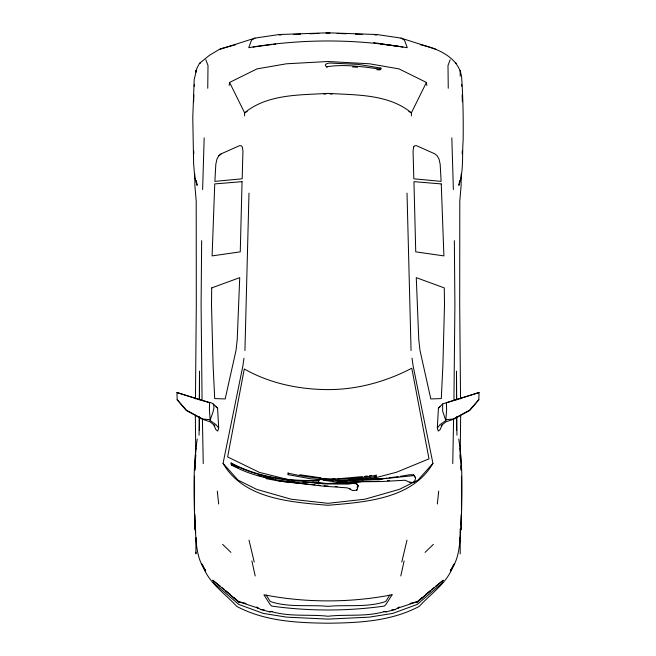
<?xml version="1.0" encoding="UTF-8"?>
<svg xmlns="http://www.w3.org/2000/svg" width="656" height="656" viewBox="0 0 656 656"><rect width="100%" height="100%" fill="white"/><g stroke="black" fill="none" stroke-linecap="round" stroke-linejoin="round"><path stroke-width="0.98" d="M194.848 527.859L194.848 521.323M194.848 467.654L195.923 447.827L195.923 448.392M195.923 553.328L195.923 538.453M195.923 71.012L195.923 70.438L195.923 72.185M199.44 430.369L199.457 417.101M199.473 399.75L199.506 371.173L199.309 399.619M244.606 115.858L244.606 112.848L229.584 82.426L257.037 68.872L286.483 63.788L328 61.508L369.517 63.788L398.963 68.872L426.416 82.426L426.802 85.452M453.23 400.545L442.652 403.94L442.652 411.132L445.818 420.578L440.028 424.629L437.314 428.032L438.274 431.082L440.102 429.647L442.341 424.522M195.349 415.297L195.693 446.826M195.455 398.914L196.3 305.171L196.21 201.08L194.898 185.796L194.775 173.873M199.055 435.182L199.186 416.896M201.654 240.662L201.097 304.737L202.064 400.619M448.253 88.257L447.999 65.493L450.139 59.803M461.225 173.873L461.102 185.796L459.79 201.08L459.7 305.171L460.545 398.914M452.755 463.587L453.591 418.897M453.936 400.619L454.903 304.737L454.346 240.662M193.618 101.787L193.873 94.956M248.985 193.135L244.934 350.509M202.622 189.543L204.172 137.85M202.77 400.545L209.608 402.464L209.395 409.656L210.182 420.578L215.972 424.629L218.686 428.032L217.726 431.082L215.898 429.647L213.659 424.522M440.988 425.769L446.072 421.726L453.247 419.405L469.778 410.426L478.823 399.717L479.044 392.526L447.622 402.399M461.332 515.083L460.832 524.89M461.488 510.171L461.463 476.207M462.168 153.734L462.3 150.765M194.274 86.297L194.365 84.37M445.818 420.578L446.605 409.656L446.392 402.464M460.307 446.826L460.651 415.297M194.537 476.207L194.512 510.171M194.898 470.065L195.135 465.973M333.847 480.61L310.616 478.79L288.32 474.698L287.968 472.763M335.888 480.512L353.281 479.684L375.773 476.797L376.282 474.944M437.314 428.032L438.429 408.106L442.652 403.94M195.562 458.847L195.841 454.887M460.282 532.713L460.561 528.802M231.076 462.997L231.322 464.948C257.833 479.479 288.648 483.078 318.455 482.045L319.046 480.225C288.788 481.578 258.136 477.248 231.076 462.997L231.453 463.456C257.997 477.757 288.763 482.012 318.586 480.553L319.046 480.225M231.322 464.948L231.453 463.456M318.455 482.045L318.586 480.553M459.528 540.585L459.807 537.633M437.347 503.997L438.692 491.09M229.198 85.452L229.584 82.426M243.95 358.283L242.925 365.679L223.065 463.366C243.802 499.29 291.215 502.086 328 505.292C364.785 502.086 412.198 499.29 432.935 463.366L413.075 365.679L412.034 358.119M459.659 180.58L458.856 185.394C463.923 171.052 461.955 155.456 463.136 140.548C463.398 120.196 463.103 99.827 461.799 79.515C460.889 58.4 438.134 48.355 420.283 44.698M317.602 482.726L324.613 483.513L347.91 483.341L352.69 482.644L356.38 482.964L358.127 486.112L356.88 490.204L352.723 490.573L347.491 487.884L324.007 486.203L279.308 481.127L266.254 478.65L266.467 477.543M266.254 478.65L266.5 477.396L273.404 478.593M400.791 575.968L404.129 560.913M401.792 561.979L406.991 540.142M415.592 477.863L414.01 475.592C384.227 478.527 353.797 482.931 323.818 479.019L323.605 480.29L336.782 482.029L381.554 481.545L405.072 480.225L410.41 482.619L414.518 482.021L415.592 477.863L413.616 474.813L409.918 474.698L400.135 476.346M197.243 439.044C192.856 466.736 193.987 495.247 194.766 523.25C196.439 539.24 195.226 557.452 205.656 570.712L201.408 563.397L205.64 571.556M357.135 487.777L357.881 485.325M210.182 420.578C210.683 416.109 218.71 403.268 209.608 402.464M453.517 564.906C447.851 582.643 431.213 593.254 419.217 606.406C391.091 621.289 359.135 622.864 328 623.2C296.865 622.864 264.909 621.289 236.783 606.415C224.795 593.245 208.157 582.635 202.483 564.906M426.416 82.426L411.394 112.848L411.394 115.858M235.717 44.698L220.236 48.872L209.551 55.211L199.498 63.337L196.907 68.298L194.201 79.515L192.774 117.481L193.602 163.188L194.709 177.153L197.144 185.394L196.341 180.58M450.36 571.556L454.592 563.488L450.344 570.712C460.774 557.452 459.561 539.24 461.234 523.25C462.013 495.247 463.144 466.736 458.757 439.044M218.874 155.71L216.972 159.08L215.824 164.197L214.881 181.376L242.187 178.793L242.941 150.798L242.335 146.952L241.203 145.714L239.333 145.73L221.22 153.824L218.874 155.71L221.22 153.824M389.82 595.058L385.744 601.495C367.311 607.768 347.114 604.545 328 606.349C308.886 604.545 288.689 607.768 270.256 601.495L266.18 595.058M432.935 463.366L418.003 480.085L399.381 489.351L364.916 499.208L328 503.308L291.084 499.208L256.619 489.351L237.997 480.085L223.065 463.366M425.063 552.393L433.354 544.357M422.21 597.493L418.003 601.298L443.308 580.191L435.51 586.456M399.242 607.071L397.815 608.145L417.618 601.618L422.054 597.616M416.765 602.725L430.32 590.851L425.728 594.369M443.054 582.282L417.314 604.389L392.608 613.442L369.262 617.148L328 619.108L286.738 617.148L263.392 613.442L238.686 604.389L212.946 582.282M375.773 476.797L376.191 476.445L374.199 476.699M438.429 408.106L439.987 406.843M431.607 589.588L433.944 587.71M379.726 69.044L380.947 68.109L380.947 69.101L379.726 70.044L379.726 69.044C362.292 66.666 344.31 64.042 326.942 66.715L325.532 65.92L325.335 64.895L326.278 63.878L329.263 63.025L358.176 64.362L380.947 68.109M435.789 49.208L400.98 38.097L376.872 34.53L328 32.8L279.128 34.53L255.02 38.097L251.527 40.18L248.739 47.683C298.316 39.237 349.591 38.696 399.283 46.469L402.882 47.019M194.824 178.711L195.39 178.383M383.604 611.654L386.261 611.868L395.33 609.449L399.356 607.218M247.189 111.438L244.606 112.848C267.607 93.874 299.915 95.136 328 93.382C356.085 95.136 388.393 93.874 411.394 112.848L408.811 111.438M256.644 607.218L260.67 609.449L269.739 611.868L270.879 611.351C289.255 617.091 309.099 614.106 328 616.246C346.901 614.106 366.745 617.091 385.121 611.351L386.261 611.868M220.211 49.208L255.02 38.097M453.23 400.636L479.044 392.526M478.823 399.717L469.614 410.156L453.247 419.02L446.039 419.676M199.498 63.337L200.597 63.033M363.088 481.053L360.128 481.832L328 483.513L313.945 482.652M369.992 479.224L396.618 472.189L428.999 458.856L411.779 368.213C385.949 381.743 357.241 389.623 328 389.607C298.956 389.451 269.673 383.424 244.278 368.959L227.624 456.937L259.366 472.361L288.968 479.807M409.984 603.422L417.618 601.618M391.452 610.105L395.33 609.449M253.118 47.019L271.707 44.551M375.863 475.297C346.909 480.922 317.086 479.946 288.402 473.197M387.007 478.134L381.956 478.823L365.917 479.019M389.024 477.863L398.11 476.625M273.7 44.288L275.7 44.034M362.358 476.609L337.75 478.814M364.351 476.371L367.335 476.01M369.32 475.772L371.304 475.543M269.739 611.868L272.396 611.654M323.974 94.103L325.983 93.964M387.573 480.692L389.582 480.545M279.218 35.014L281.252 34.932M293.445 34.44L300.563 34.161M309.706 33.792L318.857 33.423M325.966 33.136L330.034 33.136M336.782 482.029L346.95 481.824M354.076 481.684L379.504 481.168M348.885 479.331L381.972 479.241M352.559 66.937L357.561 67.265M337.143 33.423L346.294 33.792M355.437 34.161L362.555 34.44M374.748 34.932L376.782 35.014M324.105 485.784L328.131 486.014M335.175 486.416L337.184 486.522M330.017 93.964L332.026 94.103M358.127 486.112L356.626 483.751L352.936 483.431L348.156 484.128L324.523 483.923L302.424 481.824M209.961 419.676L202.753 419.02L186.386 410.156L177.177 399.717L176.956 392.526L208.378 402.399M287.189 480.832L289.148 481.02M291.108 481.217L294.044 481.512M279.308 481.127L308.837 484.194M310.87 484.407L314.937 484.833M317.996 485.153L320.03 485.366M312.592 482.168L314.593 482.39M332.871 478.913L335.856 479.257M376.708 69.659L378.717 69.913M320.817 477.83L299.866 474.739M319.726 479.2L322.744 479.585M380.3 44.034L382.3 44.288M384.293 44.551L399.283 46.469M373.649 42.632L407.261 47.683L404.473 40.18L400.98 38.097M260.67 609.449L264.548 610.105M233.946 597.616L238.382 601.618L246.016 603.422M258.3 475.313L261.154 476.067M263.056 476.568L266.861 477.568M455.403 63.033L456.502 63.337M176.956 392.526L202.77 400.636M238.382 601.618L258.185 608.145L256.758 607.071M231.88 464.891L238.472 467.679M460.61 178.383L461.176 178.711M215.012 425.769L209.928 421.726L202.753 419.405L186.222 410.426L177.177 399.717M220.49 586.456L212.692 580.191L237.997 601.298L233.79 597.493M222.056 587.71L224.393 589.588M216.013 406.843L217.571 408.106L218.686 428.032M230.272 594.369L225.68 590.851L239.235 602.725M222.646 544.357L230.937 552.393M213.348 403.94L217.571 408.106M287.877 474.263L288.32 474.698M413.616 474.813L414.01 475.592M414.125 481.242L414.518 482.021M410.008 481.848L410.41 482.619M205.861 59.803L208.001 65.493L207.747 88.257M356.38 482.964L356.626 483.751M356.643 489.417L356.88 490.204M349.919 488.212L350.156 488.999M249.009 540.142L254.208 561.979M251.871 560.913L255.209 575.968M217.308 491.09L218.653 503.997M196.193 537.633L196.472 540.585M195.168 524.89L194.668 515.083M195.439 528.802L195.718 532.713M460.159 454.887L460.438 458.847M460.865 465.973L461.102 470.065M461.635 84.37L461.726 86.297M462.127 94.956L462.382 101.787M193.7 150.765L193.832 153.734M411.066 350.509L407.015 193.135M451.828 137.85L453.378 189.543M202.409 418.897L203.245 463.587M456.691 399.619L456.494 371.173L456.527 399.75M456.814 416.896L456.945 435.182M456.543 417.101L456.56 430.369M461.275 470.139L460.209 447.827L460.209 459.29M461.275 514.165L461.275 529.728M460.209 70.438L460.209 76.17M460.209 528.67L460.209 553.902M326.942 66.715L326.942 67.707M195.923 552.155L195.923 553.902M194.848 461.775L194.848 470.139M194.848 514.165L194.848 529.728M211.708 287.902L211.503 304.696L213.069 364.474L214.701 398.586L225.18 398.938L236.037 350.288L237.242 339.324L239.727 277.66L211.708 287.902M242.048 181.663L240.26 251.855L212.101 255.897L214.742 183.918L242.048 181.663M444.497 304.696L442.931 364.474L441.299 398.586L430.82 398.938L419.963 350.288L418.758 339.324L416.273 277.66L444.292 287.902L444.497 304.696M413.665 146.952L413.059 150.798L413.813 178.793L441.119 181.376L440.176 164.197L439.028 159.08L437.126 155.71L434.78 153.824L416.667 145.73L414.797 145.714L413.665 146.952M392.091 594.779L385.982 604.422L384.301 606.087C347.188 611.285 308.812 611.285 271.699 606.087L270.018 604.422L263.909 594.779C305.967 602.93 350.033 602.93 392.091 594.779M441.258 183.918L413.952 181.663L415.74 251.855L443.899 255.897L441.258 183.918"/></g></svg>
